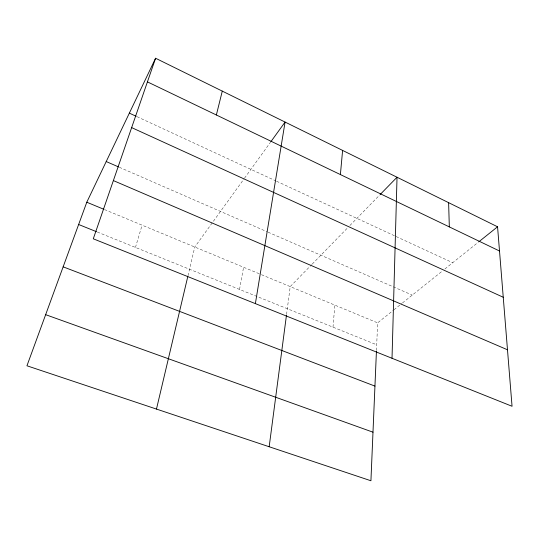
<?xml version="1.0" encoding="UTF-8"?>
<svg xmlns="http://www.w3.org/2000/svg" width="539" height="539" viewBox="0 0 539 539"><rect width="100%" height="100%" fill="white"/><g stroke="black" fill="none" stroke-linecap="round" stroke-linejoin="round"><path stroke-width="0.4" stroke-dasharray="2.69 2.02" d="M376.458 350.579L377.637 322.868L393.329 310.296M332.994 327.153L334.874 305.128M286.566 314.453L290.225 286.607L311.623 264.696M239.545 289.436L243.574 267.256M187.99 275.725L194.774 247.01L244.032 178.854M135.457 247.428L142.094 225.161M244.524 178.173L270.43 142.33M312.202 264.103L347.581 227.882M349.899 225.504L379.571 195.125M393.982 309.777L401.824 303.491M402.478 302.965L442.29 271.07M444.897 268.981L478.066 242.402M97.323 232.033L376.707 344.798M104.458 209.55L260.681 274.351M261.455 274.674L377.637 322.868M119.335 167.272L267.29 231.837M268.051 232.174L412.281 295.109M136.973 116.66L275.806 180.875M276.561 181.225L395.39 236.19M396.145 236.54L452.726 262.709"/><path stroke-width="0.81" d="M392.021 358.273L397.034 177.237L380.15 194.525M376.424 351.408L370.926 480.761L26.95 365.779L86.792 202.219L155.582 58.239L497.558 226.784L512.05 406.271L93.287 238.804L155.582 58.239M340.392 174.569L342.602 150.415M269.17 446.743L286.458 315.268M255.378 303.625L285.077 122.063L270.915 141.656M156.472 409.074L187.794 276.541M216.361 114.989L222.284 91.111M478.713 241.883L497.558 226.784M45.647 314.668L372.988 432.184M63.151 266.845L374.949 386.106M78.64 224.5L96.542 231.723M86.792 202.219L103.69 209.226M113.372 180.585L507.489 349.784M106.223 161.552L118.567 166.935M131.651 127.608L503.251 297.258M129.353 113.136L136.212 116.309M147.43 81.874L499.518 251.012M448.616 202.664L449.324 226.906"/></g></svg>
